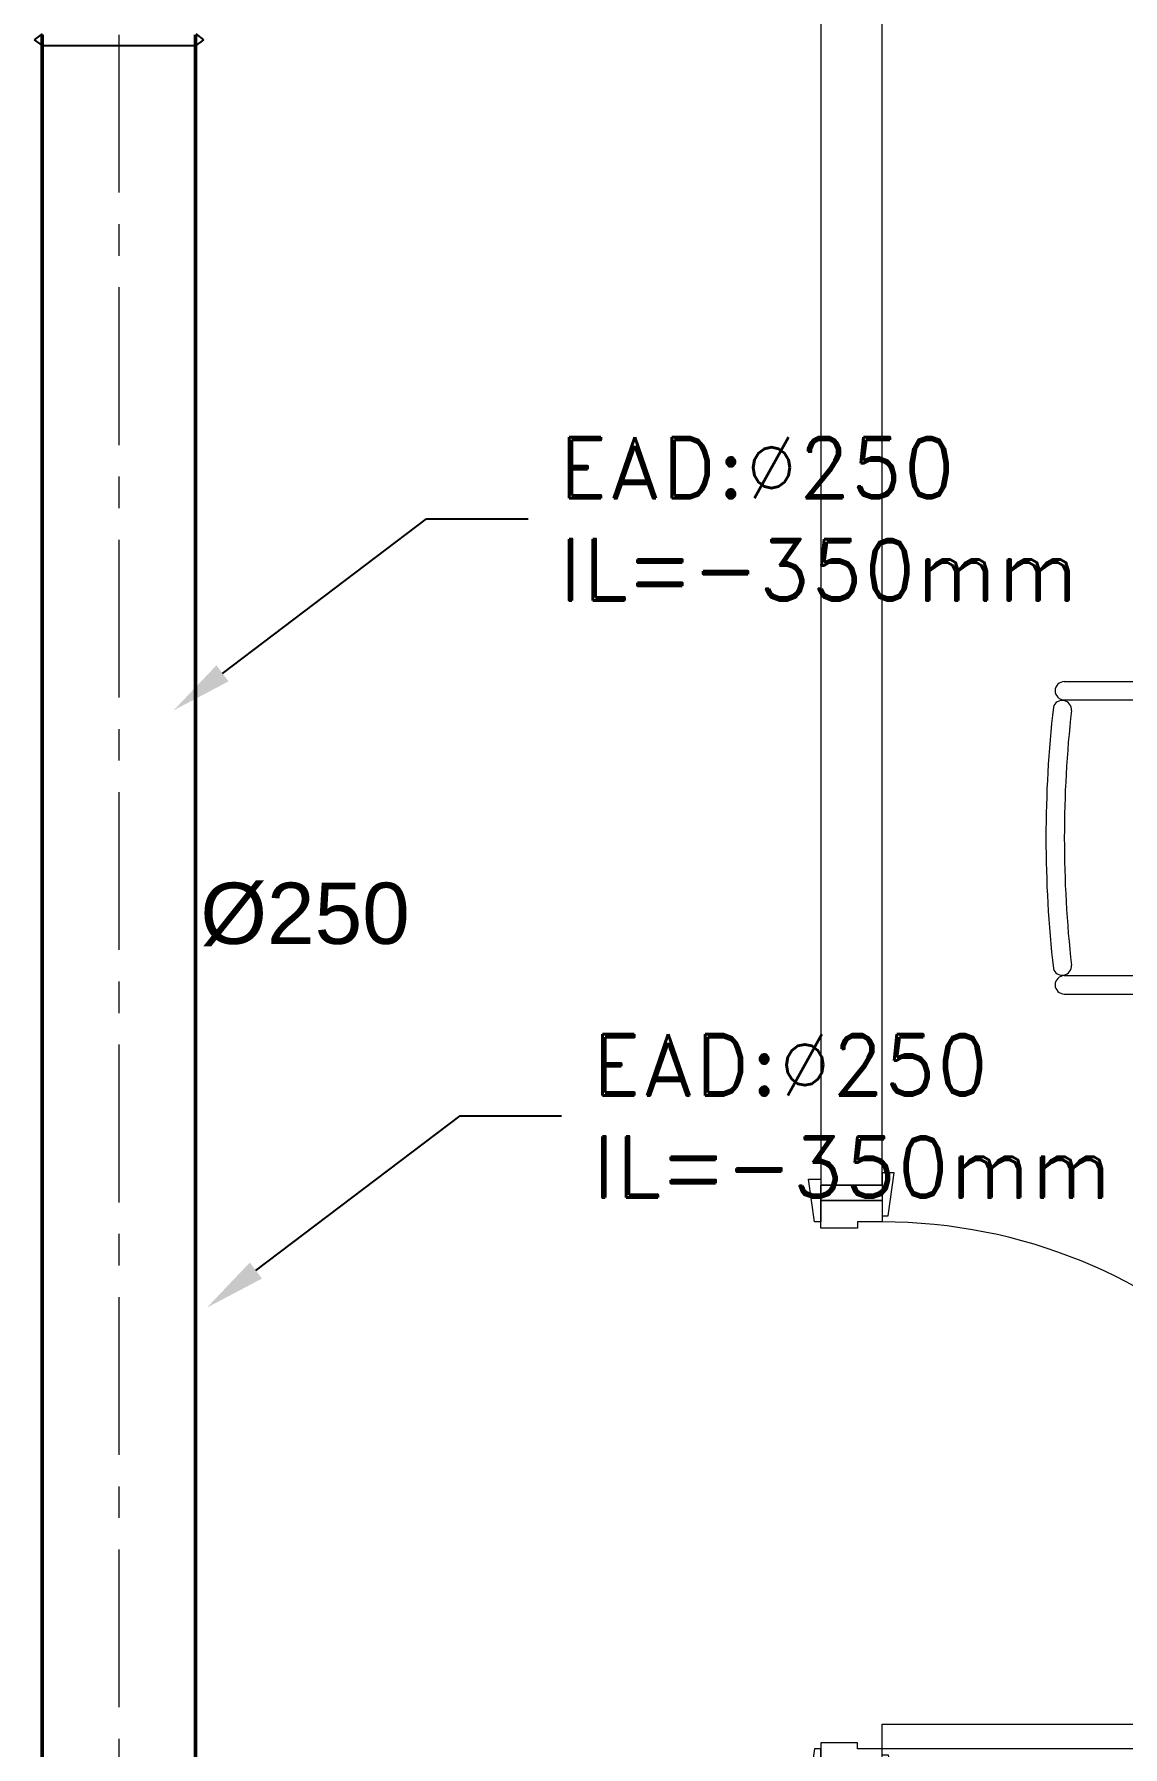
# Model space of a CAD drawing. Header units: millimetres. Extents: x -160614 to 59925, y -157025 to 0.
# Drawn here: x -58206 to -56430, y -97759 to -94964 of the extents above; entities that cross this region are included whole.
import ezdxf
from ezdxf import colors
from ezdxf.entities.mleader import LeaderData, LeaderLine
from ezdxf.math import Vec2, Vec3

# ---------------------------------------------------------------- set-up
doc = ezdxf.new("R2010")
doc.units = ezdxf.units.MM
doc.header["$LTSCALE"] = 8
doc.linetypes.add('AXES', pattern=[50.800000000000004, 31.75, -6.35, 6.35, -6.35])
for name, color, linetype in [('45', 7, 'Continuous'), ('A-EXH', 1, 'Continuous'), ('A-EXH-texts', 1, 'Continuous'), ('A-EXH-thin', 8, 'Continuous'), ('AC-EXHAUST-TXT', 25, 'Continuous'), ('TME-NON MEDICAL FURNITURE', 9, 'Continuous')]:
    doc.layers.add(name, color=color, linetype=linetype)
for name, color, linetype, lineweight in [('72_EGR_EQP_TAG', 9, 'Continuous', 5), ('LOADING', 9, 'Continuous', 5), ('Walls', 9, 'Continuous', 5), ('Wooden Joinery', 9, 'Continuous', 5)]:
    doc.layers.add(name, color=color, linetype=linetype, lineweight=lineweight)
doc.styles.add('ARIAL', font='arial.ttf')
doc.styles.add('ROMAND', font='romand.shx')

# ---------------------------------------------------------------- blocks, each defined once
blk = doc.blocks.new('A$C72370EFE')
at = {"layer": 'Wooden Joinery'}
for p, q in [((-0.009999999999990905, -0.03999999999999915), (-0.01999999999998181, -0.03999999999999915)), ((-0.009999999999990905, -0.03000000000000114), (-0.01000000000010459, -0.07000000000000028)), ((0, -0.03000000000000114), (-0.009999999999990905, -0.03000000000000114)), ((0.04000000000019099, -0.03000000000000114), (0.0500000000001819, -0.03000000000000114)), ((0.0500000000001819, -0.03000000000000114), (0.05000000000029559, -0.07000000000000028)), ((0.0500000000001819, -0.03999999999999915), (0.0600000000001728, -0.03999999999999915)), ((-0.04999999999995453, -0.07000000000000028), (-0.04999999999984084, -0.1600000000000037)), ((-0.02999999999997272, -0.07000000000000028), (-0.02999999999985903, -0.1600000000000037)), ((-0.009999999999990905, -0.06000000000000227), (-0.01999999999998181, -0.06000000000000227)), ((0, -0.07000000000000028), (-0.009999999999990905, -0.07000000000000028)), ((0.04000000000019099, -0.07000000000000028), (0.0500000000001819, -0.07000000000000028)), ((0.0500000000001819, -0.06000000000000227), (0.0600000000001728, -0.06000000000000227)), ((0.07000000000016371, -0.07000000000000028), (0.07000000000005002, -0.1600000000000037)), ((0.09000000000014552, -0.07000000000000028), (0.09000000000003183, -0.1600000000000037)), ((-0.009999999999877218, -0.1700000000000017), (-0.01999999999986812, -0.1700000000000017)), ((-0.009999999999877218, -0.1900000000000048), (-0.01999999999986812, -0.1900000000000048)), ((-0.009999999999877218, -0.1700000000000017), (-0.009999999999877218, -0.1900000000000048)), ((0.05000000000006821, -0.1700000000000017), (0.06000000000005912, -0.1700000000000017)), ((0.05000000000006821, -0.1700000000000017), (0.05000000000006821, -0.1900000000000048)), ((0.05000000000006821, -0.1900000000000048), (0.06000000000005912, -0.1900000000000048))]:
    blk.add_line(p, q, dxfattribs=at)
for centre, radius, start, end in [((-0.01999999999998181, -0.07000000000000028), 0.03, 90, 180), ((0.0600000000001728, -0.07000000000000028), 0.03, 0, 90), ((-0.01999999999998181, -0.07000000000000028), 0.01, 90, 180), ((0.0600000000001728, -0.07000000000000028), 0.01, 0, 90), ((-0.01999999999986812, -0.1600000000000037), 0.03, 180, 270), ((-0.01999999999986812, -0.1600000000000037), 0.01, 180, 270), ((0.06000000000005912, -0.1600000000000037), 0.01, 270, 0), ((0.06000000000005912, -0.1600000000000037), 0.03, 270, 0)]:
    blk.add_arc(centre, radius, start, end, dxfattribs=at)
blk = doc.blocks.new('A$C5DAD61B4')
at = {"layer": 'Wooden Joinery'}
for points in [[(80.0034003558103, 959.0632679803384), (80.0034003558103, 969.0637476109405), (10.00004294095561, 979.0642272418336), (10.00004294095561, 959.0632679803384)], [(939.9976447881199, 959.063267980222), (939.9976447881199, 969.0637476109405), (1010.001002202975, 979.0642272417172), (1010.001002202742, 959.0632679802802)], [(70.00292072515003, 859.0632679803675), (70.00292072515003, 849.0627883495908), (-0.0004366899374872446, 839.0623087189888), (-0.0004366899374872446, 859.0632679803675)], [(120.005318878917, 859.0632679802511), (120.0053188809543, -0.0001446793876311858), (80.0034003580804, -0.0001446794458388467), (80.00340035604313, 859.0632679803675)], [(949.9981244192459, 859.0632679802511), (949.9981244192459, 849.062788349649), (1020.001481833868, 839.0623087189306), (1020.001481833868, 859.0632679803675)]]:
    blk.add_lwpolyline(points, close=True, dxfattribs=at)
for points in [[(45.0017216487322, 859.0632679803093), (45.0017216487322, 959.0632679803384), (20.00052257184871, 959.0632679804548), (20.00052257208154, 859.0632679804839), (45.0017216487322, 859.0632679803093)], [(45.00172164849937, 859.0632679806004), (80.00340035604313, 859.0632679803675), (80.00340035604313, 899.0651865034743), (90.0038799867034, 899.065186503125), (90.00387998693623, 959.0632679805713), (45.0017216487322, 959.0632679803384), (45.00172164849937, 859.0632679806004)], [(974.9993234954309, 859.0632679803675), (939.9976447881199, 859.0632679801929), (939.9976447878871, 899.065186503416), (929.9971651574597, 899.0651865031832), (929.997165156994, 959.0632679803966), (974.9993234949652, 959.0632679804548), (974.9993234954309, 859.0632679803675)], [(974.999323495198, 859.0632679803675), (974.9993234949652, 959.0632679804548), (1000.000522571849, 959.0632679803966), (1000.000522572082, 859.0632679803093), (974.999323495198, 859.0632679803675)]]:
    blk.add_lwpolyline(points, dxfattribs=at)
blk.add_arc((80.00340035604313, 859.0632679803675), 859.9942444320768, 272.6660275778568, 0, dxfattribs=at)
at = {"layer": 'Wooden Joinery', "xscale": 999.9999999998854, "yscale": 999.9999999998854, "zscale": 999.9999999998854, "rotation": 180}
blk.add_blockref('A$C72370EFE', (120.0053188811871, -0.000144679271215864), dxfattribs=at)
blk = doc.blocks.new('GF21016-P')
at = {"layer": 'LOADING', "extrusion": (-1.243835400004393e-09, -1.202612299996581e-09, -1)}
for p, q in [((0.01277553041506962, 0.01792620915296084), (0.01277553041484225, 0.4136450890568426)), ((0.4627755304151151, 0.01792620915296084), (0.4627755304151151, 0.4136450890567858)), ((-0.01722446958490309, 0.01792620915296084), (-0.01722446958513046, 0.3434790785070732)), ((-0.002224469585144107, 0.3584790785071164), (0.01277553041495594, 0.3584790785071732)), ((0.4777755304149878, 0.3584790785070595), (0.4627755304150014, 0.3584790785071164)), ((0.4927755304150878, 0.01792620915296084), (0.4927755304150878, 0.34347907850713)), ((0.4777755304151015, 0.002926209152917636), (0.4777755304151015, 0.002926209152917636))]:
    blk.add_line(p, q, dxfattribs=at)
for centre, radius, start, end in [((-0.04777553041469673, 0.4136450890565584), 0.0350000000000034, 0, 80.6557179061309), ((-0.2377755304147513, -0.5361971462213546), 1.00363909296967, 78.75683608716339, 101.2431639128366), ((-0.4277755304148059, 0.4136450890566152), 0.0350000000000034, 99.34428209386911, 180), ((0.002224469585257793, 0.3434790785070732), 0.0150000000000015, 0, 90), ((-0.4777755304147604, 0.3434790785070163), 0.0150000000000015, 90, 180), ((-0.02844768906334139, 0.01454650339678665), 0.015009780068375, 284.386398200532, 95.5209070120444), ((-0.2377755304147513, 1.892823720958347), 1.87489751180585, 263.6341035654883, 276.3658964345117), ((-0.4471033717660475, 0.01454650339678665), 0.015009780068375, 84.47909298795561, 255.6136017994679), ((0.002224469585257794, 0.01792620915284715), 0.0150000000000015, 270, 0), ((0.002224469585257794, 0.01792620915284715), 0.0150000000000015, 180, 270), ((-0.2377755304147513, 1.873435195043953), 1.885503930184426, 263.5118644772831, 276.4881355227169), ((-0.4777755304147604, 0.01792620915279031), 0.0150000000000015, 270, 0), ((-0.4777755304147604, 0.01792620915279031), 0.0150000000000015, 180, 270)]:
    blk.add_arc(centre, radius, start, end, dxfattribs=at)
blk = doc.blocks.new('1stF')
at = {"layer": 'Walls', "color": 9}
for p, q in [((-56922.3429628532, -94422.61304256815, 0.1044569282078957), (-56922.3429628532, -96842.61304256803, 0.1044569282078957)), ((-56822.3429628532, -96842.61304256803, 0.1044569282078957), (-56822.3429628532, -94422.61304256815, 0.1044569282078957)), ((-56822.3429628532, -96842.61304256803, 0.1044569282078957), (-56922.3429628532, -96842.61304256803, 0.1044569282078957))]:
    blk.add_line(p, q, dxfattribs=at)
at = {"layer": 'TME-NON MEDICAL FURNITURE', "color": 9, "extrusion": (-1.86518871113558e-05, 4.751853305353382e-05, 0.9999999986970483), "xscale": -1000.000000000002, "yscale": 1000.000000000002, "zscale": -1000.000000000002, "rotation": 270.0000250975433}
blk.add_blockref('GF21016-P', (-56542.82393512137, -96513.30200911504, -3.573400482544421), dxfattribs=at)
at = {"layer": 'Wooden Joinery', "color": 9, "rotation": 90.00000000000001}
blk.add_blockref('A$C5DAD61B4', (-55963.2796948725, -97842.61356514, 0.1044569282078957), dxfattribs=at)
blk = doc.blocks.new('HVACFF')
at = {"layer": '45', "color": 2}
for p, q in [((-58192.65193390794, -94962.87192194426), (-58205.53309483029, -94972.6436789509)), ((-58192.65193390794, -94962.87192194426), (-58205.53309483029, -94972.6436789509)), ((-58205.53309483029, -94972.6436789509), (-58192.65193396009, -94982.41543601715)), ((-58205.53309483029, -94972.6436789509), (-58192.65193396009, -94982.41543601715)), ((-58192.65193390794, -94982.41543601715), (-57942.18794282473, -94982.41543601715)), ((-58192.65193390794, -94982.41543601715), (-57942.18794282473, -94982.41543601715)), ((-58192.65193390794, -94982.41543601715), (-57942.18794282473, -94982.41543601715)), ((-58192.65193390794, -94982.41543601715), (-57942.18794282473, -94982.41543601715)), ((-57942.18794282473, -94962.87192194426), (-57929.30678195454, -94972.6436789509)), ((-57942.18794282473, -94962.87192194426), (-57929.30678195454, -94972.6436789509)), ((-57929.30678195454, -94972.6436789509), (-57942.18794282473, -94982.41543601715)), ((-57929.30678195454, -94972.6436789509), (-57942.18794282473, -94982.41543601715))]:
    blk.add_line(p, q, dxfattribs=at)
at = {"layer": 'A-EXH', "lineweight": 50, "ltscale": 1.014}
for p, q in [((-58192.65193390794, -94964.69676898682), (-58192.65193390794, -98627.37518248528)), ((-58192.65193390794, -94964.69676898682), (-58192.65193390794, -98627.37518248528)), ((-57942.65193390794, -94964.69676898682), (-57942.65193390794, -98627.37518248528)), ((-57942.65193390794, -94964.69676898682), (-57942.65193390794, -98627.37518248528))]:
    blk.add_line(p, q, dxfattribs=at)
at = {"layer": 'A-EXH', "lineweight": 25, "ltscale": 1.02}
for p, q in [((-58192.65193390794, -95004.01168017351), (-58192.65193390794, -94982.41543601715)), ((-58192.65193390794, -95004.01168017351), (-58192.65193390794, -94982.41543601715)), ((-57942.65193390794, -95004.01168017351), (-57942.65193390794, -94982.41543601715)), ((-57942.65193390794, -95004.01168017351), (-57942.65193390794, -94982.41543601715))]:
    blk.add_line(p, q, dxfattribs=at)
at = {"layer": 'A-EXH-thin', "linetype": 'AXES', "lineweight": 20, "ltscale": 1.014}
blk.add_line((-58067.65193390794, -94964.69676898682), (-58067.65193390794, -98627.37518248528), dxfattribs=at)
blk.add_line((-58067.65193390794, -94964.69676898682), (-58067.65193390794, -98627.37518248528), dxfattribs=at)
at = {"layer": 'A-EXH-texts', "lineweight": 15, "style": 'ARIAL'}
blk.add_text('Ø250', height=100, dxfattribs=at).set_placement((-57934.491544872, -96448.72710298264))
blk.add_text('Ø250', height=100, dxfattribs=at).set_placement((-57934.491544872, -96448.72710298264))
at = {"layer": 'AC-EXHAUST-TXT'}
ml = blk.add_multileader_mtext('Standard', dxfattribs=at)
ml.set_content('{\\C152;\\c12285479;EAD:%%C250}\\P{\\C1;IL=-350mm}', color=256, style='ROMAND')
ml.set_leader_properties(color=256)
ml.build(insert=Vec2(0, 0))
ml.multileader.update_dxf_attribs({"text_left_attachment_type": 2, "text_right_attachment_type": 2, "dogleg_length": 487.7051664219338, "arrow_head_size": 100})
ctx = ml.context
ctx.base_point, ctx.char_height, ctx.arrow_head_size, ctx.landing_gap_size, ctx.plane_origin, ctx.plane_x_axis, ctx.plane_y_axis = Vec3(-57399.7808318804, -95754.60611180076, 4.194520057887719e-09), 100, 100, 50, Vec3(-52397.17895157661, -101065.0489411948, -1.154786174164732e-08), Vec3(0.9999999999453071, -1.045877037983423e-05, 3.383039458371172e-23), Vec3(1.045877037983423e-05, 0.9999999999453071, 2.964448994077273e-12)
ctx.left_attachment, ctx.right_attachment = 2, 2
notes = []
notes.append((ctx, [(0, (1, 1, 0), (-57565.34689745519, -95754.6043801833, 4.194520057882119e-09), (0.9999999999453071, -1.045877037983423e-05, 3.383039458371172e-23), 165.5660655838383, [(2, [(-57978.15409214704, -96067.43356230696, 3.267141104786741e-09)], 0, [])])]))
ctx.mtext.insert, ctx.mtext.text_direction, ctx.mtext.rotation, ctx.mtext.flow_direction, ctx.mtext.extrusion = Vec3(-57349.77943738042, -95621.27330141324, 4.589779923766381e-09), Vec3(0.9999999999453071, -1.045877037983423e-05, 3.383039458371172e-23), 6.283174848409206, 5, Vec3(-3.100452516275057e-17, -2.964448993913593e-12, 1)
ml = blk.add_multileader_mtext('Standard', dxfattribs=at)
ml.set_content('{\\C152;\\c12285479;EAD:%%C250}\\P{\\C1;IL=-350mm}', color=256, style='ROMAND')
ml.set_leader_properties(color=256)
ml.build(insert=Vec2(0, 0))
ml.multileader.update_dxf_attribs({"text_left_attachment_type": 2, "text_right_attachment_type": 2, "dogleg_length": 487.7051664219338, "arrow_head_size": 100})
ctx = ml.context
ctx.base_point, ctx.char_height, ctx.arrow_head_size, ctx.landing_gap_size, ctx.plane_origin, ctx.plane_x_axis, ctx.plane_y_axis = Vec3(-57345.29016704181, -96729.44829837186, 4.194520057887719e-09), 100, 100, 50, Vec3(-52342.68828673802, -102039.8911277659, -1.154786174164732e-08), Vec3(0.9999999999453071, -1.045877037983423e-05, 3.383039458371172e-23), Vec3(1.045877037983423e-05, 0.9999999999453071, 2.964448994077269e-12)
ctx.left_attachment, ctx.right_attachment = 2, 2
notes.append((ctx, [(0, (1, 1, 0), (-57510.8562326166, -96729.4465667544, 4.194520057882119e-09), (0.9999999999453071, -1.045877037983423e-05, 3.383039458371172e-23), 165.5660655838383, [(2, [(-57923.66342730845, -97042.27574887806, 3.267141104786741e-09)], 0, [])])]))
ctx.mtext.insert, ctx.mtext.text_direction, ctx.mtext.rotation, ctx.mtext.flow_direction, ctx.mtext.extrusion = Vec3(-57295.28877254184, -96596.11548798434, 4.589779923766379e-09), Vec3(0.9999999999453071, -1.045877037983423e-05, 3.383039458371172e-23), 6.283174848409206, 5, Vec3(-3.100452516275057e-17, -2.964448993913593e-12, 1)
for ctx, leaders in notes:
    for number, flags, end, landing, length, lines in leaders:
        leader = LeaderData()
        leader.index, (leader.has_last_leader_line, leader.has_dogleg_vector, leader.attachment_direction) = number, flags
        leader.last_leader_point, leader.dogleg_vector, leader.dogleg_length = Vec3(end), Vec3(landing), length
        for number, points, colour, breaks in lines:
            line = LeaderLine()
            line.index, line.vertices, line.color, line.breaks = number, Vec3.list(points), colors.encode_raw_color(colour), breaks
            leader.lines.append(line)
        ctx.leaders.append(leader)

msp = doc.modelspace()

# ---------------------------------------------------------------- linework, layer by layer
at = {"layer": 'A-EXH-thin', "linetype": 'AXES', "lineweight": 20, "ltscale": 1.014}
msp.add_line((-58067.65193390794, -94964.69676898682), (-58067.65193390794, -98627.37518248528), dxfattribs=at)

# ---------------------------------------------------------------- block references
at = {"layer": '72_EGR_EQP_TAG'}
msp.add_blockref('1stF', (0, 0), dxfattribs=at)
at = {"layer": 'A-EXH'}
msp.add_blockref('HVACFF', (0, 0), dxfattribs=at)

doc.saveas('drawing.dxf')
